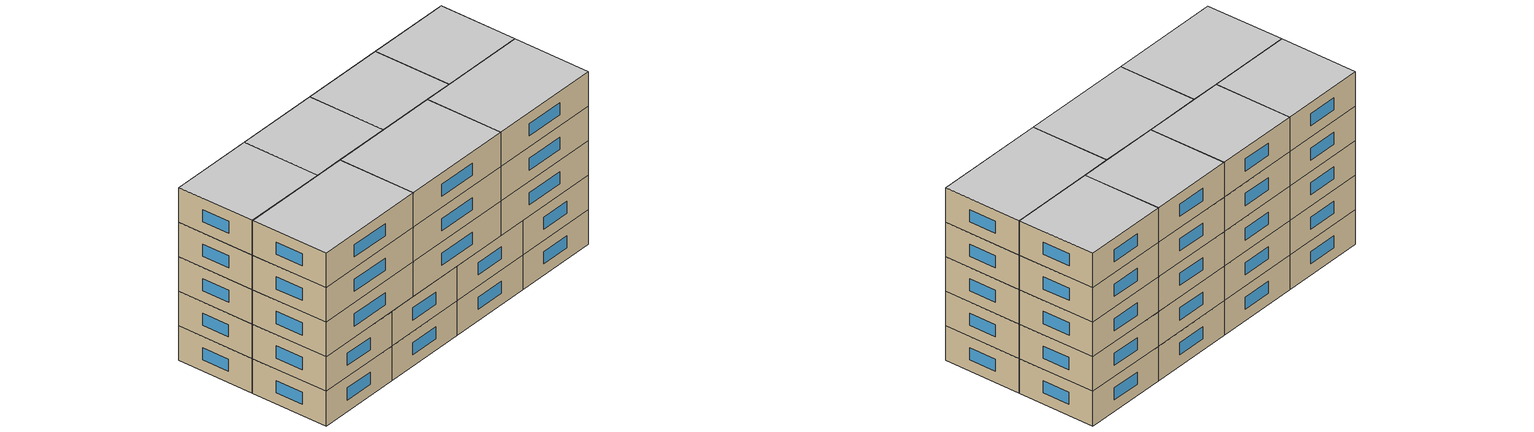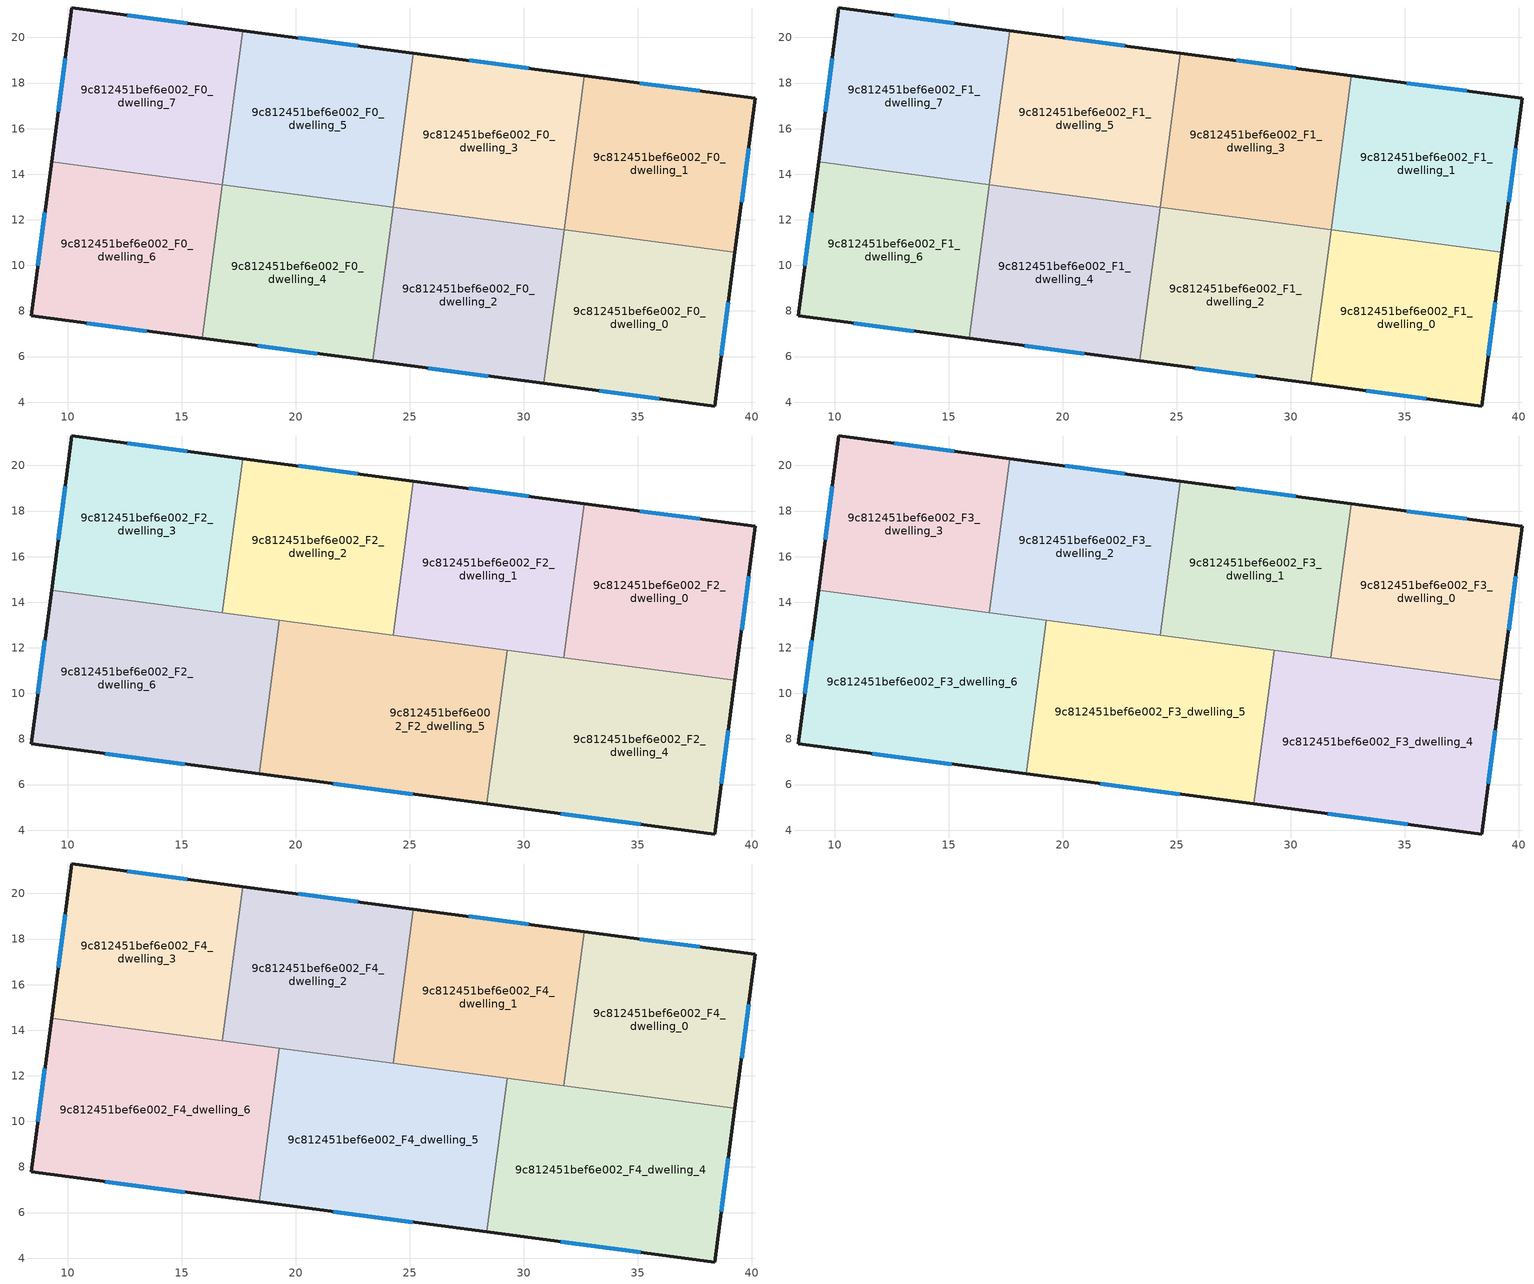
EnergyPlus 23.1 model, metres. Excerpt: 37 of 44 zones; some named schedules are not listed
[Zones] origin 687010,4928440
9c812451bef6e002_F0_dwelling_0
 floor ground (EU_floor_Construction): 39.26,10.58 38.37,3.83 30.88,4.82 31.76,11.57 z0
 wall outside (EU_wall_Construction): 30.88,4.82 38.37,3.83 39.26,10.58 z0:3
 wall to 9c812451bef6e002_F0_dwelling_1 (EU_wall_Construction): 39.26,10.58 31.76,11.57 z0:3
 wall to 9c812451bef6e002_F0_dwelling_2 (EU_wall_Construction): 31.76,11.57 30.88,4.82 z0:3
 window (EU_Window_Construction): 38.66,6.03 38.97,8.39 / 33.31,4.5 35.93,4.15 z0.98:2.02
9c812451bef6e002_F0_dwelling_1
 floor ground (EU_floor_Construction): 40.15,17.33 39.26,10.58 31.76,11.57 32.65,18.32 z0
 wall outside (EU_wall_Construction): 39.26,10.58 40.15,17.33 32.65,18.32 z0:3
 wall to 9c812451bef6e002_F0_dwelling_3 (EU_wall_Construction): 32.65,18.32 31.76,11.57 z0:3
 window (EU_Window_Construction): 39.55,12.78 39.86,15.14 / 37.71,17.65 35.09,18 z0.98:2.02
9c812451bef6e002_F0_dwelling_2
 floor ground (EU_floor_Construction): 31.77,11.57 30.88,4.82 23.38,5.81 24.27,12.56 z0
 wall outside (EU_wall_Construction): 23.38,5.81 30.88,4.82 z0:3
 wall to 9c812451bef6e002_F0_dwelling_3 (EU_wall_Construction): 31.77,11.57 24.27,12.56 z0:3
 wall to 9c812451bef6e002_F0_dwelling_4 (EU_wall_Construction): 24.27,12.56 23.38,5.81 z0:3
 window (EU_Window_Construction): 25.82,5.49 28.44,5.14 z0.98:2.02
9c812451bef6e002_F0_dwelling_3
 floor ground (EU_floor_Construction): 32.65,18.32 31.77,11.57 24.27,12.56 25.16,19.31 z0
 wall outside (EU_wall_Construction): 32.65,18.32 25.16,19.31 z0:3
 wall to 9c812451bef6e002_F0_dwelling_5 (EU_wall_Construction): 25.16,19.31 24.27,12.56 z0:3
 window (EU_Window_Construction): 30.22,18.64 27.6,18.99 z0.98:2.02
9c812451bef6e002_F0_dwelling_4
 floor ground (EU_floor_Construction): 24.27,12.56 23.38,5.81 15.89,6.79 16.78,13.55 z0
 wall outside (EU_wall_Construction): 15.89,6.79 23.38,5.81 z0:3
 wall to 9c812451bef6e002_F0_dwelling_6 (EU_wall_Construction): 16.78,13.55 15.89,6.79 z0:3
 wall to 9c812451bef6e002_F0_dwelling_5 (EU_wall_Construction): 24.27,12.56 16.78,13.55 z0:3
 window (EU_Window_Construction): 18.32,6.47 20.94,6.13 z0.98:2.02
9c812451bef6e002_F0_dwelling_5
 floor ground (EU_floor_Construction): 25.16,19.31 24.27,12.56 16.78,13.55 17.67,20.3 z0
 wall outside (EU_wall_Construction): 25.16,19.31 17.67,20.3 z0:3
 wall to 9c812451bef6e002_F0_dwelling_7 (EU_wall_Construction): 17.67,20.3 16.78,13.55 z0:3
 window (EU_Window_Construction): 22.72,19.63 20.1,19.98 z0.98:2.02
9c812451bef6e002_F0_dwelling_6
 floor ground (EU_floor_Construction): 16.78,13.55 15.89,6.79 8.39,7.78 9.28,14.54 z0
 wall outside (EU_wall_Construction): 9.28,14.54 8.39,7.78 15.89,6.79 z0:3
 wall to 9c812451bef6e002_F0_dwelling_7 (EU_wall_Construction): 16.78,13.55 9.28,14.54 z0:3
 window (EU_Window_Construction): 10.83,7.46 13.45,7.12 / 8.99,12.34 8.68,9.98 z0.98:2.02
9c812451bef6e002_F0_dwelling_7
 floor ground (EU_floor_Construction): 17.67,20.3 16.78,13.55 9.28,14.54 10.17,21.29 z0
 wall outside (EU_wall_Construction): 17.67,20.3 10.17,21.29 9.28,14.54 z0:3
 window (EU_Window_Construction): 9.88,19.1 9.57,16.73 / 15.23,20.62 12.61,20.97 z0.98:2.02
9c812451bef6e002_F1_dwelling_0
 floor to 9c812451bef6e002_F0_dwelling_0 (EU_floor_Construction): 39.26,10.58 38.37,3.83 30.88,4.82 31.76,11.57 z3
 wall outside (EU_wall_Construction): 30.88,4.82 38.37,3.83 39.26,10.58 z3:6
 wall to 9c812451bef6e002_F1_dwelling_1 (EU_wall_Construction): 39.26,10.58 31.76,11.57 z3:6
 wall to 9c812451bef6e002_F1_dwelling_2 (EU_wall_Construction): 31.76,11.57 30.88,4.82 z3:6
 window (EU_Window_Construction): 38.66,6.03 38.97,8.39 / 33.31,4.5 35.93,4.15 z3.98:5.02
9c812451bef6e002_F1_dwelling_1
 floor to 9c812451bef6e002_F0_dwelling_1 (EU_floor_Construction): 40.15,17.33 39.26,10.58 31.76,11.57 32.65,18.32 z3
 wall outside (EU_wall_Construction): 39.26,10.58 40.15,17.33 32.65,18.32 z3:6
 wall to 9c812451bef6e002_F1_dwelling_3 (EU_wall_Construction): 32.65,18.32 31.76,11.57 z3:6
 window (EU_Window_Construction): 39.55,12.78 39.86,15.14 / 37.71,17.65 35.09,18 z3.98:5.02
9c812451bef6e002_F1_dwelling_2
 floor to 9c812451bef6e002_F0_dwelling_2 (EU_floor_Construction): 31.77,11.57 30.88,4.82 23.38,5.81 24.27,12.56 z3
 wall outside (EU_wall_Construction): 23.38,5.81 30.88,4.82 z3:6
 wall to 9c812451bef6e002_F1_dwelling_3 (EU_wall_Construction): 31.77,11.57 24.27,12.56 z3:6
 wall to 9c812451bef6e002_F1_dwelling_4 (EU_wall_Construction): 24.27,12.56 23.38,5.81 z3:6
 window (EU_Window_Construction): 25.82,5.49 28.44,5.14 z3.98:5.02
 ceiling adiabatic (EU_roof_Construction): 30.88,4.82 31.77,11.57 24.27,12.56 23.38,5.81 z6
9c812451bef6e002_F1_dwelling_3
 floor to 9c812451bef6e002_F0_dwelling_3 (EU_floor_Construction): 32.65,18.32 31.77,11.57 24.27,12.56 25.16,19.31 z3
 wall outside (EU_wall_Construction): 32.65,18.32 25.16,19.31 z3:6
 wall to 9c812451bef6e002_F1_dwelling_5 (EU_wall_Construction): 25.16,19.31 24.27,12.56 z3:6
 window (EU_Window_Construction): 30.22,18.64 27.6,18.99 z3.98:5.02
9c812451bef6e002_F1_dwelling_4
 floor to 9c812451bef6e002_F0_dwelling_4 (EU_floor_Construction): 24.27,12.56 23.38,5.81 15.89,6.79 16.78,13.55 z3
 wall outside (EU_wall_Construction): 15.89,6.79 23.38,5.81 z3:6
 wall to 9c812451bef6e002_F1_dwelling_6 (EU_wall_Construction): 16.78,13.55 15.89,6.79 z3:6
 wall to 9c812451bef6e002_F1_dwelling_5 (EU_wall_Construction): 24.27,12.56 16.78,13.55 z3:6
 window (EU_Window_Construction): 18.32,6.47 20.94,6.13 z3.98:5.02
9c812451bef6e002_F1_dwelling_5
 floor to 9c812451bef6e002_F0_dwelling_5 (EU_floor_Construction): 25.16,19.31 24.27,12.56 16.78,13.55 17.67,20.3 z3
 wall outside (EU_wall_Construction): 25.16,19.31 17.67,20.3 z3:6
 wall to 9c812451bef6e002_F1_dwelling_7 (EU_wall_Construction): 17.67,20.3 16.78,13.55 z3:6
 window (EU_Window_Construction): 22.72,19.63 20.1,19.98 z3.98:5.02
9c812451bef6e002_F1_dwelling_6
 floor to 9c812451bef6e002_F0_dwelling_6 (EU_floor_Construction): 16.78,13.55 15.89,6.79 8.39,7.78 9.28,14.54 z3
 wall outside (EU_wall_Construction): 9.28,14.54 8.39,7.78 15.89,6.79 z3:6
 wall to 9c812451bef6e002_F1_dwelling_7 (EU_wall_Construction): 16.78,13.55 9.28,14.54 z3:6
 window (EU_Window_Construction): 10.83,7.46 13.45,7.12 / 8.99,12.34 8.68,9.98 z3.98:5.02
9c812451bef6e002_F1_dwelling_7
 floor to 9c812451bef6e002_F0_dwelling_7 (EU_floor_Construction): 17.67,20.3 16.78,13.55 9.28,14.54 10.17,21.29 z3
 wall outside (EU_wall_Construction): 17.67,20.3 10.17,21.29 9.28,14.54 z3:6
 window (EU_Window_Construction): 9.88,19.1 9.57,16.73 / 15.23,20.62 12.61,20.97 z3.98:5.02
 ceiling adiabatic (EU_roof_Construction): 16.78,13.55 17.67,20.3 10.17,21.29 9.28,14.54 z6
9c812451bef6e002_F2_dwelling_0
 floor to 9c812451bef6e002_F1_dwelling_1 (EU_floor_Construction): 40.15,17.33 39.26,10.58 31.76,11.57 32.65,18.32 z6
 wall outside (EU_wall_Construction): 39.26,10.58 40.15,17.33 32.65,18.32 z6:9
 wall to 9c812451bef6e002_F2_dwelling_1 (EU_wall_Construction): 32.65,18.32 31.76,11.57 z6:9
 wall to 9c812451bef6e002_F2_dwelling_4 (EU_wall_Construction): 31.76,11.57 39.26,10.58 z6:9
 window (EU_Window_Construction): 37.71,17.65 35.09,18 / 39.55,12.78 39.86,15.14 z6.98:8.02
9c812451bef6e002_F2_dwelling_1
 floor to 9c812451bef6e002_F1_dwelling_3 (EU_floor_Construction): 32.65,18.32 31.76,11.57 24.27,12.56 25.16,19.31 z6
 wall outside (EU_wall_Construction): 32.65,18.32 25.16,19.31 z6:9
 wall to 9c812451bef6e002_F2_dwelling_2 (EU_wall_Construction): 25.16,19.31 24.27,12.56 z6:9
 wall to 9c812451bef6e002_F2_dwelling_5 (EU_wall_Construction): 24.27,12.56 29.27,11.9 z6:9
 wall to 9c812451bef6e002_F2_dwelling_4 (EU_wall_Construction): 29.27,11.9 31.76,11.57 z6:9
 window (EU_Window_Construction): 30.21,18.64 27.59,18.99 z6.98:8.02
9c812451bef6e002_F2_dwelling_2
 floor to 9c812451bef6e002_F1_dwelling_5 (EU_floor_Construction): 25.16,19.31 24.27,12.56 16.78,13.55 17.66,20.3 z6
 floor adiabatic (EU_floor_Construction): 17.66,20.3 16.78,13.55 24.27,12.56 16.77,13.55 z6
 wall outside (EU_wall_Construction): 25.16,19.31 17.66,20.3 z6:9
 wall to 9c812451bef6e002_F2_dwelling_3 (EU_wall_Construction): 17.66,20.3 16.77,13.55 z6:9
 wall to 9c812451bef6e002_F2_dwelling_6 (EU_wall_Construction): 16.77,13.55 19.28,13.22 z6:9
 wall to 9c812451bef6e002_F2_dwelling_5 (EU_wall_Construction): 19.28,13.22 24.27,12.56 z6:9
 window (EU_Window_Construction): 22.72,19.63 20.1,19.98 z6.98:8.02
9c812451bef6e002_F2_dwelling_3
 floor adiabatic (EU_floor_Construction): 17.66,20.3 16.77,13.55 9.28,14.54 10.17,21.29 z6
 wall outside (EU_wall_Construction): 17.66,20.3 10.17,21.29 9.28,14.53 z6:9
 wall to 9c812451bef6e002_F2_dwelling_6 (EU_wall_Construction): 9.28,14.53 16.77,13.55 z6:9
 window (EU_Window_Construction): 9.88,19.09 9.57,16.73 / 15.23,20.62 12.61,20.97 z6.98:8.02
9c812451bef6e002_F2_dwelling_4
 floor to 9c812451bef6e002_F1_dwelling_0 (EU_floor_Construction): 39.26,10.58 38.37,3.83 30.88,4.82 31.76,11.57 z6
 floor adiabatic (EU_floor_Construction): 31.76,11.57 30.88,4.82 28.38,5.15 29.27,11.9 z6
 wall outside (EU_wall_Construction): 28.38,5.15 38.37,3.83 39.26,10.58 z6:9
 wall to 9c812451bef6e002_F2_dwelling_5 (EU_wall_Construction): 29.27,11.9 28.38,5.15 z6:9
 window (EU_Window_Construction): 38.66,6.03 38.97,8.39 / 31.63,4.72 35.12,4.26 z6.98:8.02
9c812451bef6e002_F2_dwelling_5
 floor adiabatic (EU_floor_Construction): 29.27,11.9 28.38,5.15 23.38,5.81 24.27,12.56 z6
 floor to 9c812451bef6e002_F1_dwelling_4 (EU_floor_Construction): 24.27,12.56 23.38,5.81 18.39,6.47 19.28,13.22 z6
 wall outside (EU_wall_Construction): 18.39,6.46 28.38,5.15 z6:9
 wall to 9c812451bef6e002_F2_dwelling_6 (EU_wall_Construction): 19.28,13.22 18.39,6.46 z6:9
 window (EU_Window_Construction): 21.64,6.04 25.13,5.58 z6.98:8.02
9c812451bef6e002_F2_dwelling_6
 floor to 9c812451bef6e002_F1_dwelling_4 (EU_floor_Construction): 19.28,13.22 18.39,6.47 15.89,6.79 16.78,13.55 z6
 floor to 9c812451bef6e002_F1_dwelling_6 (EU_floor_Construction): 16.78,13.55 15.89,6.79 8.39,7.78 9.28,14.53 z6
 wall outside (EU_wall_Construction): 9.28,14.53 8.39,7.78 18.39,6.46 z6:9
 window (EU_Window_Construction): 11.64,7.35 15.14,6.89 / 8.99,12.34 8.68,9.98 z6.98:8.02
9c812451bef6e002_F3_dwelling_0
 floor to 9c812451bef6e002_F2_dwelling_0 (EU_floor_Construction): 40.15,17.33 39.26,10.58 31.76,11.57 32.65,18.32 z9
 wall outside (EU_wall_Construction): 39.26,10.58 40.15,17.33 32.65,18.32 z9:12
 wall to 9c812451bef6e002_F3_dwelling_1 (EU_wall_Construction): 32.65,18.32 31.76,11.57 z9:12
 wall to 9c812451bef6e002_F3_dwelling_4 (EU_wall_Construction): 31.76,11.57 39.26,10.58 z9:12
 window (EU_Window_Construction): 37.71,17.65 35.09,18 / 39.55,12.78 39.86,15.14 z9.98:11.02
9c812451bef6e002_F3_dwelling_1
 floor to 9c812451bef6e002_F2_dwelling_1 (EU_floor_Construction): 32.65,18.32 31.76,11.57 24.27,12.56 25.16,19.31 z9
 wall outside (EU_wall_Construction): 32.65,18.32 25.16,19.31 z9:12
 wall to 9c812451bef6e002_F3_dwelling_2 (EU_wall_Construction): 25.16,19.31 24.27,12.56 z9:12
 wall to 9c812451bef6e002_F3_dwelling_5 (EU_wall_Construction): 24.27,12.56 29.27,11.9 z9:12
 wall to 9c812451bef6e002_F3_dwelling_4 (EU_wall_Construction): 29.27,11.9 31.76,11.57 z9:12
 window (EU_Window_Construction): 30.21,18.64 27.59,18.99 z9.98:11.02
9c812451bef6e002_F3_dwelling_2
 floor to 9c812451bef6e002_F2_dwelling_2 (EU_floor_Construction): 25.16,19.31 24.27,12.56 16.77,13.55 17.66,20.3 z9
 wall outside (EU_wall_Construction): 25.16,19.31 17.66,20.3 z9:12
 wall to 9c812451bef6e002_F3_dwelling_3 (EU_wall_Construction): 17.66,20.3 16.77,13.55 z9:12
 wall to 9c812451bef6e002_F3_dwelling_6 (EU_wall_Construction): 16.77,13.55 19.28,13.22 z9:12
 wall to 9c812451bef6e002_F3_dwelling_5 (EU_wall_Construction): 19.28,13.22 24.27,12.56 z9:12
 window (EU_Window_Construction): 22.72,19.63 20.1,19.98 z9.98:11.02
9c812451bef6e002_F3_dwelling_3
 floor to 9c812451bef6e002_F2_dwelling_3 (EU_floor_Construction): 17.66,20.3 16.77,13.55 9.28,14.53 10.17,21.29 z9
 wall outside (EU_wall_Construction): 17.66,20.3 10.17,21.29 9.28,14.53 z9:12
 wall to 9c812451bef6e002_F3_dwelling_6 (EU_wall_Construction): 9.28,14.53 16.77,13.55 z9:12
 window (EU_Window_Construction): 9.88,19.09 9.57,16.73 / 15.23,20.62 12.61,20.97 z9.98:11.02
9c812451bef6e002_F3_dwelling_4
 floor to 9c812451bef6e002_F2_dwelling_4 (EU_floor_Construction): 39.26,10.58 38.37,3.83 28.38,5.15 29.27,11.9 z9
 wall outside (EU_wall_Construction): 28.38,5.15 38.37,3.83 39.26,10.58 z9:12
 wall to 9c812451bef6e002_F3_dwelling_5 (EU_wall_Construction): 29.27,11.9 28.38,5.15 z9:12
 window (EU_Window_Construction): 38.66,6.03 38.97,8.39 / 31.63,4.72 35.12,4.26 z9.98:11.02
9c812451bef6e002_F3_dwelling_5
 floor to 9c812451bef6e002_F2_dwelling_5 (EU_floor_Construction): 29.27,11.9 28.38,5.15 18.39,6.46 19.28,13.22 z9
 wall outside (EU_wall_Construction): 18.39,6.46 28.38,5.15 z9:12
 wall to 9c812451bef6e002_F3_dwelling_6 (EU_wall_Construction): 19.28,13.22 18.39,6.46 z9:12
 window (EU_Window_Construction): 21.64,6.04 25.13,5.58 z9.98:11.02
9c812451bef6e002_F3_dwelling_6
 floor to 9c812451bef6e002_F2_dwelling_6 (EU_floor_Construction): 19.28,13.22 18.39,6.46 8.39,7.78 9.28,14.53 z9
 wall outside (EU_wall_Construction): 9.28,14.53 8.39,7.78 18.39,6.46 z9:12
 window (EU_Window_Construction): 11.64,7.35 15.14,6.89 / 8.99,12.34 8.68,9.98 z9.98:11.02
9c812451bef6e002_F4_dwelling_0
 floor to 9c812451bef6e002_F3_dwelling_0 (EU_floor_Construction): 40.15,17.33 39.26,10.58 31.76,11.57 32.65,18.32 z12
 wall outside (EU_wall_Construction): 39.26,10.58 40.15,17.33 32.65,18.32 z12:15
 wall to 9c812451bef6e002_F4_dwelling_1 (EU_wall_Construction): 32.65,18.32 31.76,11.57 z12:15
 wall to 9c812451bef6e002_F4_dwelling_4 (EU_wall_Construction): 31.76,11.57 39.26,10.58 z12:15
 window (EU_Window_Construction): 37.71,17.65 35.09,18 / 39.55,12.78 39.86,15.14 z12.98:14.02
 ceiling to 9c812451bef6e002_F5_dwelling_0 (EU_floor_Construction): 39.26,10.58 40.15,17.33 32.65,18.32 31.76,11.57 z15
9c812451bef6e002_F4_dwelling_1
 floor to 9c812451bef6e002_F3_dwelling_1 (EU_floor_Construction): 32.65,18.32 31.76,11.57 24.27,12.56 25.16,19.31 z12
 wall outside (EU_wall_Construction): 32.65,18.32 25.16,19.31 z12:15
 wall to 9c812451bef6e002_F4_dwelling_2 (EU_wall_Construction): 25.16,19.31 24.27,12.56 z12:15
 wall to 9c812451bef6e002_F4_dwelling_5 (EU_wall_Construction): 24.27,12.56 29.27,11.9 z12:15
 wall to 9c812451bef6e002_F4_dwelling_4 (EU_wall_Construction): 29.27,11.9 31.76,11.57 z12:15
 window (EU_Window_Construction): 30.21,18.64 27.59,18.99 z12.98:14.02
 ceiling to 9c812451bef6e002_F5_dwelling_1 (EU_floor_Construction): 31.76,11.57 32.65,18.32 25.16,19.31 24.27,12.56 z15
9c812451bef6e002_F4_dwelling_2
 floor to 9c812451bef6e002_F3_dwelling_2 (EU_floor_Construction): 25.16,19.31 24.27,12.56 16.77,13.55 17.66,20.3 z12
 wall outside (EU_wall_Construction): 25.16,19.31 17.66,20.3 z12:15
 wall to 9c812451bef6e002_F4_dwelling_3 (EU_wall_Construction): 17.66,20.3 16.77,13.55 z12:15
 wall to 9c812451bef6e002_F4_dwelling_6 (EU_wall_Construction): 16.77,13.55 19.28,13.22 z12:15
 wall to 9c812451bef6e002_F4_dwelling_5 (EU_wall_Construction): 19.28,13.22 24.27,12.56 z12:15
 window (EU_Window_Construction): 22.72,19.63 20.1,19.98 z12.98:14.02
 ceiling to 9c812451bef6e002_F5_dwelling_2 (EU_floor_Construction): 24.27,12.56 25.16,19.31 17.66,20.3 16.77,13.55 z15
9c812451bef6e002_F4_dwelling_3
 floor to 9c812451bef6e002_F3_dwelling_3 (EU_floor_Construction): 17.66,20.3 16.77,13.55 9.28,14.53 10.17,21.29 z12
 wall outside (EU_wall_Construction): 17.66,20.3 10.17,21.29 9.28,14.53 z12:15
 wall to 9c812451bef6e002_F4_dwelling_6 (EU_wall_Construction): 9.28,14.53 16.77,13.55 z12:15
 window (EU_Window_Construction): 9.88,19.09 9.57,16.73 / 15.23,20.62 12.61,20.97 z12.98:14.02
 ceiling to 9c812451bef6e002_F5_dwelling_3 (EU_floor_Construction): 16.77,13.55 17.66,20.3 10.17,21.29 9.28,14.53 z15
9c812451bef6e002_F4_dwelling_4
 floor to 9c812451bef6e002_F3_dwelling_4 (EU_floor_Construction): 39.26,10.58 38.37,3.83 28.38,5.15 29.27,11.9 z12
 wall outside (EU_wall_Construction): 28.38,5.15 38.37,3.83 39.26,10.58 z12:15
 wall to 9c812451bef6e002_F4_dwelling_5 (EU_wall_Construction): 29.27,11.9 28.38,5.15 z12:15
 window (EU_Window_Construction): 38.66,6.03 38.97,8.39 / 31.63,4.72 35.12,4.26 z12.98:14.02
 ceiling to 9c812451bef6e002_F5_dwelling_4 (EU_floor_Construction): 38.37,3.83 39.26,10.58 29.27,11.9 28.38,5.15 z15
9c812451bef6e002_F4_dwelling_5
 floor to 9c812451bef6e002_F3_dwelling_5 (EU_floor_Construction): 29.27,11.9 28.38,5.15 18.39,6.46 19.28,13.22 z12
 wall outside (EU_wall_Construction): 18.39,6.46 28.38,5.15 z12:15
 wall to 9c812451bef6e002_F4_dwelling_6 (EU_wall_Construction): 19.28,13.22 18.39,6.46 z12:15
 window (EU_Window_Construction): 21.64,6.04 25.13,5.58 z12.98:14.02
 ceiling to 9c812451bef6e002_F5_dwelling_5 (EU_floor_Construction): 28.38,5.15 29.27,11.9 19.28,13.22 18.39,6.46 z15
9c812451bef6e002_F4_dwelling_6
 floor to 9c812451bef6e002_F3_dwelling_6 (EU_floor_Construction): 19.28,13.22 18.39,6.46 8.39,7.78 9.28,14.53 z12
 wall outside (EU_wall_Construction): 9.28,14.53 8.39,7.78 18.39,6.46 z12:15
 window (EU_Window_Construction): 11.64,7.35 15.14,6.89 / 8.99,12.34 8.68,9.98 z12.98:14.02
 ceiling to 9c812451bef6e002_F5_dwelling_6 (EU_floor_Construction): 18.39,6.46 19.28,13.22 9.28,14.53 8.39,7.78 z15
[Building]
EU S2 Campaign: North Axis=0; Terrain=City; Solar Distribution=FullExterior
[Site:Location]
Bologna: Latitude=44.5; Longitude=11.25; Time Zone=1; Elevation=37
[SizingPeriod:WeatherFileDays]
AnnualSizingPeriod: Begin Month=1; Begin Day of Month=1; End Month=12; End Day of Month=31; Day of Week for Start Day=Monday; Use Weather File Daylight Saving Period=No; Use Weather File Rain and Snow Indicators=No
[MATERIAL]
EU_InternalMass_Material: Roughness=MediumRough; Thickness=0.1; Conductivity=1; Density=1800; Specific Heat=900; Thermal Absorptance=0.9; Solar Absorptance=0.7; Visible Absorptance=0.7
[MATERIAL:NOMASS] Roughness=MediumRough; Thermal Absorptance=0.9; Solar Absorptance=0.7; Visible Absorptance=0.7
Name | Thermal Resistance
EU_wall_NoMass | 0.905828
EU_roof_NoMass | 0.37593
EU_floor_NoMass | 0.67114
[WINDOWMATERIAL:SIMPLEGLAZINGSYSTEM]
EU_Window_SimpleGlazing: UFactor=4.52486; Solar Heat Gain Coefficient=0.85; Visible Transmittance=0.85
[CONSTRUCTION]
EU_wall_Construction: EU_wall_NoMass
EU_roof_Construction: EU_roof_NoMass
EU_floor_Construction: EU_floor_NoMass
EU_Window_Construction: EU_Window_SimpleGlazing
EU_InternalMass_Construction: EU_InternalMass_Material
[ZONE] Type=1; Multiplier=1; Ceiling Height=autocalculate; Floor Area=autocalculate; Part of Total Floor Area=Yes
Name | Volume
9c812451bef6e002_F0_dwelling_0; 9c812451bef6e002_F1_dwelling_0; 9c812451bef6e002_F0_dwelling_6; 9c812451bef6e002_F1_dwelling_6 | 154.461
9c812451bef6e002_F2_dwelling_0; 9c812451bef6e002_F3_dwelling_0; 9c812451bef6e002_F4_dwelling_0 | 154.472
9c812451bef6e002_F0_dwelling_1; 9c812451bef6e002_F1_dwelling_1 | 154.488
9c812451bef6e002_F2_dwelling_1; 9c812451bef6e002_F3_dwelling_1; 9c812451bef6e002_F4_dwelling_1 | 154.446
9c812451bef6e002_F0_dwelling_2; 9c812451bef6e002_F1_dwelling_2 | 154.453
9c812451bef6e002_F2_dwelling_2; 9c812451bef6e002_F3_dwelling_2; 9c812451bef6e002_F4_dwelling_2 | 154.45
9c812451bef6e002_F0_dwelling_3; 9c812451bef6e002_F1_dwelling_3 | 154.444
9c812451bef6e002_F2_dwelling_3; 9c812451bef6e002_F3_dwelling_3; 9c812451bef6e002_F4_dwelling_3 | 154.477
9c812451bef6e002_F0_dwelling_4; 9c812451bef6e002_F1_dwelling_4 | 154.469
9c812451bef6e002_F2_dwelling_4; 9c812451bef6e002_F3_dwelling_4; 9c812451bef6e002_F4_dwelling_4 | 205.923
9c812451bef6e002_F0_dwelling_5; 9c812451bef6e002_F1_dwelling_5 | 154.445
9c812451bef6e002_F2_dwelling_5; 9c812451bef6e002_F3_dwelling_5; 9c812451bef6e002_F4_dwelling_5 | 205.94
9c812451bef6e002_F2_dwelling_6; 9c812451bef6e002_F3_dwelling_6; 9c812451bef6e002_F4_dwelling_6 | 205.935
9c812451bef6e002_F0_dwelling_7; 9c812451bef6e002_F1_dwelling_7 | 154.466
[INTERNALMASS] Construction=EU_InternalMass_Construction
Name | Zone or ZoneList | Surface Area
9c812451bef6e002_F0_dwelling_0_EU_InternalMass | 9c812451bef6e002_F0_dwelling_0 | 51.4867
9c812451bef6e002_F0_dwelling_1_EU_InternalMass | 9c812451bef6e002_F0_dwelling_1 | 51.4935
9c812451bef6e002_F0_dwelling_2_EU_InternalMass | 9c812451bef6e002_F0_dwelling_2 | 51.4825
9c812451bef6e002_F0_dwelling_3_EU_InternalMass | 9c812451bef6e002_F0_dwelling_3 | 51.4815
9c812451bef6e002_F0_dwelling_4_EU_InternalMass | 9c812451bef6e002_F0_dwelling_4 | 51.4901
9c812451bef6e002_F0_dwelling_5_EU_InternalMass | 9c812451bef6e002_F0_dwelling_5 | 51.482
9c812451bef6e002_F0_dwelling_6_EU_InternalMass | 9c812451bef6e002_F0_dwelling_6 | 51.4925
9c812451bef6e002_F0_dwelling_7_EU_InternalMass | 9c812451bef6e002_F0_dwelling_7 | 51.4841
9c812451bef6e002_F1_dwelling_0_EU_InternalMass | 9c812451bef6e002_F1_dwelling_0 | 51.4867
9c812451bef6e002_F1_dwelling_1_EU_InternalMass | 9c812451bef6e002_F1_dwelling_1 | 51.4935
9c812451bef6e002_F1_dwelling_2_EU_InternalMass | 9c812451bef6e002_F1_dwelling_2 | 51.4825
9c812451bef6e002_F1_dwelling_3_EU_InternalMass | 9c812451bef6e002_F1_dwelling_3 | 51.4815
9c812451bef6e002_F1_dwelling_4_EU_InternalMass | 9c812451bef6e002_F1_dwelling_4 | 51.4901
9c812451bef6e002_F1_dwelling_5_EU_InternalMass | 9c812451bef6e002_F1_dwelling_5 | 51.482
9c812451bef6e002_F1_dwelling_6_EU_InternalMass | 9c812451bef6e002_F1_dwelling_6 | 51.4925
9c812451bef6e002_F1_dwelling_7_EU_InternalMass | 9c812451bef6e002_F1_dwelling_7 | 51.4841
9c812451bef6e002_F2_dwelling_0_EU_InternalMass | 9c812451bef6e002_F2_dwelling_0 | 51.4905
9c812451bef6e002_F2_dwelling_1_EU_InternalMass | 9c812451bef6e002_F2_dwelling_1 | 51.4818
9c812451bef6e002_F2_dwelling_2_EU_InternalMass | 9c812451bef6e002_F2_dwelling_2 | 51.4837
9c812451bef6e002_F2_dwelling_3_EU_InternalMass | 9c812451bef6e002_F2_dwelling_3 | 51.4927
9c812451bef6e002_F2_dwelling_4_EU_InternalMass | 9c812451bef6e002_F2_dwelling_4 | 68.6408
9c812451bef6e002_F2_dwelling_5_EU_InternalMass | 9c812451bef6e002_F2_dwelling_5 | 68.6467
9c812451bef6e002_F2_dwelling_6_EU_InternalMass | 9c812451bef6e002_F2_dwelling_6 | 68.6449
9c812451bef6e002_F3_dwelling_0_EU_InternalMass | 9c812451bef6e002_F3_dwelling_0 | 51.4905
9c812451bef6e002_F3_dwelling_1_EU_InternalMass | 9c812451bef6e002_F3_dwelling_1 | 51.4818
9c812451bef6e002_F3_dwelling_2_EU_InternalMass | 9c812451bef6e002_F3_dwelling_2 | 51.4837
9c812451bef6e002_F3_dwelling_3_EU_InternalMass | 9c812451bef6e002_F3_dwelling_3 | 51.4927
9c812451bef6e002_F3_dwelling_4_EU_InternalMass | 9c812451bef6e002_F3_dwelling_4 | 68.6408
9c812451bef6e002_F3_dwelling_5_EU_InternalMass | 9c812451bef6e002_F3_dwelling_5 | 68.6467
9c812451bef6e002_F3_dwelling_6_EU_InternalMass | 9c812451bef6e002_F3_dwelling_6 | 68.6449
9c812451bef6e002_F4_dwelling_0_EU_InternalMass | 9c812451bef6e002_F4_dwelling_0 | 51.4905
9c812451bef6e002_F4_dwelling_1_EU_InternalMass | 9c812451bef6e002_F4_dwelling_1 | 51.4818
9c812451bef6e002_F4_dwelling_2_EU_InternalMass | 9c812451bef6e002_F4_dwelling_2 | 51.4837
9c812451bef6e002_F4_dwelling_3_EU_InternalMass | 9c812451bef6e002_F4_dwelling_3 | 51.4927
9c812451bef6e002_F4_dwelling_4_EU_InternalMass | 9c812451bef6e002_F4_dwelling_4 | 68.6408
9c812451bef6e002_F4_dwelling_5_EU_InternalMass | 9c812451bef6e002_F4_dwelling_5 | 68.6467
9c812451bef6e002_F4_dwelling_6_EU_InternalMass | 9c812451bef6e002_F4_dwelling_6 | 68.6449
[OTHEREQUIPMENT] Fuel Type=Electricity; Design Level Calculation Method=Watts/Area; Power per Zone Floor Area=1; Fraction Latent=0; Fraction Radiant=0; Fraction Lost=0; Carbon Dioxide Generation Rate=0; EndUse Subcategory=EU_Step8_InternalGains
Name | Zone or ZoneList or Space or SpaceList | Schedule
EU_Step8_InternalGain_9c812451bef6e002_F0_dwelling_0_f000 | 9c812451bef6e002_F0_dwelling_0 | EU_Step8_GainSchedule_9c812451bef6e002_F0_dwelling_0_f000
EU_Step8_InternalGain_9c812451bef6e002_F0_dwelling_1_f000 | 9c812451bef6e002_F0_dwelling_1 | EU_Step8_GainSchedule_9c812451bef6e002_F0_dwelling_1_f000
EU_Step8_InternalGain_9c812451bef6e002_F0_dwelling_2_f000 | 9c812451bef6e002_F0_dwelling_2 | EU_Step8_GainSchedule_9c812451bef6e002_F0_dwelling_2_f000
EU_Step8_InternalGain_9c812451bef6e002_F0_dwelling_3_f000 | 9c812451bef6e002_F0_dwelling_3 | EU_Step8_GainSchedule_9c812451bef6e002_F0_dwelling_3_f000
EU_Step8_InternalGain_9c812451bef6e002_F0_dwelling_4_f000 | 9c812451bef6e002_F0_dwelling_4 | EU_Step8_GainSchedule_9c812451bef6e002_F0_dwelling_4_f000
EU_Step8_InternalGain_9c812451bef6e002_F0_dwelling_5_f000 | 9c812451bef6e002_F0_dwelling_5 | EU_Step8_GainSchedule_9c812451bef6e002_F0_dwelling_5_f000
EU_Step8_InternalGain_9c812451bef6e002_F0_dwelling_6_f000 | 9c812451bef6e002_F0_dwelling_6 | EU_Step8_GainSchedule_9c812451bef6e002_F0_dwelling_6_f000
EU_Step8_InternalGain_9c812451bef6e002_F0_dwelling_7_f000 | 9c812451bef6e002_F0_dwelling_7 | EU_Step8_GainSchedule_9c812451bef6e002_F0_dwelling_7_f000
EU_Step8_InternalGain_9c812451bef6e002_F1_dwelling_0_f000 | 9c812451bef6e002_F1_dwelling_0 | EU_Step8_GainSchedule_9c812451bef6e002_F1_dwelling_0_f000
EU_Step8_InternalGain_9c812451bef6e002_F1_dwelling_1_f000 | 9c812451bef6e002_F1_dwelling_1 | EU_Step8_GainSchedule_9c812451bef6e002_F1_dwelling_1_f000
EU_Step8_InternalGain_9c812451bef6e002_F1_dwelling_2_f000 | 9c812451bef6e002_F1_dwelling_2 | EU_Step8_GainSchedule_9c812451bef6e002_F1_dwelling_2_f000
EU_Step8_InternalGain_9c812451bef6e002_F1_dwelling_3_f000 | 9c812451bef6e002_F1_dwelling_3 | EU_Step8_GainSchedule_9c812451bef6e002_F1_dwelling_3_f000
EU_Step8_InternalGain_9c812451bef6e002_F1_dwelling_4_f000 | 9c812451bef6e002_F1_dwelling_4 | EU_Step8_GainSchedule_9c812451bef6e002_F1_dwelling_4_f000
EU_Step8_InternalGain_9c812451bef6e002_F1_dwelling_5_f000 | 9c812451bef6e002_F1_dwelling_5 | EU_Step8_GainSchedule_9c812451bef6e002_F1_dwelling_5_f000
EU_Step8_InternalGain_9c812451bef6e002_F1_dwelling_6_f000 | 9c812451bef6e002_F1_dwelling_6 | EU_Step8_GainSchedule_9c812451bef6e002_F1_dwelling_6_f000
EU_Step8_InternalGain_9c812451bef6e002_F1_dwelling_7_f000 | 9c812451bef6e002_F1_dwelling_7 | EU_Step8_GainSchedule_9c812451bef6e002_F1_dwelling_7_f000
EU_Step8_InternalGain_9c812451bef6e002_F2_dwelling_0_f000 | 9c812451bef6e002_F2_dwelling_0 | EU_Step8_GainSchedule_9c812451bef6e002_F2_dwelling_0_f000
EU_Step8_InternalGain_9c812451bef6e002_F2_dwelling_1_f000 | 9c812451bef6e002_F2_dwelling_1 | EU_Step8_GainSchedule_9c812451bef6e002_F2_dwelling_1_f000
EU_Step8_InternalGain_9c812451bef6e002_F2_dwelling_2_f000 | 9c812451bef6e002_F2_dwelling_2 | EU_Step8_GainSchedule_9c812451bef6e002_F2_dwelling_2_f000
EU_Step8_InternalGain_9c812451bef6e002_F2_dwelling_3_f000 | 9c812451bef6e002_F2_dwelling_3 | EU_Step8_GainSchedule_9c812451bef6e002_F2_dwelling_3_f000
EU_Step8_InternalGain_9c812451bef6e002_F2_dwelling_4_f000 | 9c812451bef6e002_F2_dwelling_4 | EU_Step8_GainSchedule_9c812451bef6e002_F2_dwelling_4_f000
EU_Step8_InternalGain_9c812451bef6e002_F2_dwelling_5_f000 | 9c812451bef6e002_F2_dwelling_5 | EU_Step8_GainSchedule_9c812451bef6e002_F2_dwelling_5_f000
EU_Step8_InternalGain_9c812451bef6e002_F2_dwelling_6_f000 | 9c812451bef6e002_F2_dwelling_6 | EU_Step8_GainSchedule_9c812451bef6e002_F2_dwelling_6_f000
EU_Step8_InternalGain_9c812451bef6e002_F3_dwelling_0_f000 | 9c812451bef6e002_F3_dwelling_0 | EU_Step8_GainSchedule_9c812451bef6e002_F3_dwelling_0_f000
EU_Step8_InternalGain_9c812451bef6e002_F3_dwelling_1_f000 | 9c812451bef6e002_F3_dwelling_1 | EU_Step8_GainSchedule_9c812451bef6e002_F3_dwelling_1_f000
EU_Step8_InternalGain_9c812451bef6e002_F3_dwelling_2_f000 | 9c812451bef6e002_F3_dwelling_2 | EU_Step8_GainSchedule_9c812451bef6e002_F3_dwelling_2_f000
EU_Step8_InternalGain_9c812451bef6e002_F3_dwelling_3_f000 | 9c812451bef6e002_F3_dwelling_3 | EU_Step8_GainSchedule_9c812451bef6e002_F3_dwelling_3_f000
EU_Step8_InternalGain_9c812451bef6e002_F3_dwelling_4_f000 | 9c812451bef6e002_F3_dwelling_4 | EU_Step8_GainSchedule_9c812451bef6e002_F3_dwelling_4_f000
EU_Step8_InternalGain_9c812451bef6e002_F3_dwelling_5_f000 | 9c812451bef6e002_F3_dwelling_5 | EU_Step8_GainSchedule_9c812451bef6e002_F3_dwelling_5_f000
EU_Step8_InternalGain_9c812451bef6e002_F3_dwelling_6_f000 | 9c812451bef6e002_F3_dwelling_6 | EU_Step8_GainSchedule_9c812451bef6e002_F3_dwelling_6_f000
EU_Step8_InternalGain_9c812451bef6e002_F4_dwelling_0_f000 | 9c812451bef6e002_F4_dwelling_0 | EU_Step8_GainSchedule_9c812451bef6e002_F4_dwelling_0_f000
EU_Step8_InternalGain_9c812451bef6e002_F4_dwelling_1_f000 | 9c812451bef6e002_F4_dwelling_1 | EU_Step8_GainSchedule_9c812451bef6e002_F4_dwelling_1_f000
EU_Step8_InternalGain_9c812451bef6e002_F4_dwelling_2_f000 | 9c812451bef6e002_F4_dwelling_2 | EU_Step8_GainSchedule_9c812451bef6e002_F4_dwelling_2_f000
EU_Step8_InternalGain_9c812451bef6e002_F4_dwelling_3_f000 | 9c812451bef6e002_F4_dwelling_3 | EU_Step8_GainSchedule_9c812451bef6e002_F4_dwelling_3_f000
EU_Step8_InternalGain_9c812451bef6e002_F4_dwelling_4_f000 | 9c812451bef6e002_F4_dwelling_4 | EU_Step8_GainSchedule_9c812451bef6e002_F4_dwelling_4_f000
EU_Step8_InternalGain_9c812451bef6e002_F4_dwelling_5_f000 | 9c812451bef6e002_F4_dwelling_5 | EU_Step8_GainSchedule_9c812451bef6e002_F4_dwelling_5_f000
EU_Step8_InternalGain_9c812451bef6e002_F4_dwelling_6_f000 | 9c812451bef6e002_F4_dwelling_6 | EU_Step8_GainSchedule_9c812451bef6e002_F4_dwelling_6_f000
[ZONEVENTILATION:DESIGNFLOWRATE] Schedule=EU_AlwaysOn; Design Flow Rate Calculation Method=AirChanges/Hour; Air Changes per Hour=0.73129; Ventilation Type=Natural; Fan Pressure Rise=0; Fan Total Efficiency=1; Constant Term Coefficient=1; Temperature Term Coefficient=0; Velocity Term Coefficient=0; Velocity Squared Term Coefficient=0; Minimum Indoor Temperature=-100; Maximum Indoor Temperature=100; Delta Temperature=-100; Minimum Outdoor Temperature=-100; Maximum Outdoor Temperature=100; Maximum Wind Speed=40
Name | Zone or ZoneList or Space or SpaceList
EU_ConstantAir_9c812451bef6e002_F0_dwelling_0 | 9c812451bef6e002_F0_dwelling_0
EU_ConstantAir_9c812451bef6e002_F0_dwelling_1 | 9c812451bef6e002_F0_dwelling_1
EU_ConstantAir_9c812451bef6e002_F0_dwelling_2 | 9c812451bef6e002_F0_dwelling_2
EU_ConstantAir_9c812451bef6e002_F0_dwelling_3 | 9c812451bef6e002_F0_dwelling_3
EU_ConstantAir_9c812451bef6e002_F0_dwelling_4 | 9c812451bef6e002_F0_dwelling_4
EU_ConstantAir_9c812451bef6e002_F0_dwelling_5 | 9c812451bef6e002_F0_dwelling_5
EU_ConstantAir_9c812451bef6e002_F0_dwelling_6 | 9c812451bef6e002_F0_dwelling_6
EU_ConstantAir_9c812451bef6e002_F0_dwelling_7 | 9c812451bef6e002_F0_dwelling_7
EU_ConstantAir_9c812451bef6e002_F1_dwelling_0 | 9c812451bef6e002_F1_dwelling_0
EU_ConstantAir_9c812451bef6e002_F1_dwelling_1 | 9c812451bef6e002_F1_dwelling_1
EU_ConstantAir_9c812451bef6e002_F1_dwelling_2 | 9c812451bef6e002_F1_dwelling_2
EU_ConstantAir_9c812451bef6e002_F1_dwelling_3 | 9c812451bef6e002_F1_dwelling_3
EU_ConstantAir_9c812451bef6e002_F1_dwelling_4 | 9c812451bef6e002_F1_dwelling_4
EU_ConstantAir_9c812451bef6e002_F1_dwelling_5 | 9c812451bef6e002_F1_dwelling_5
EU_ConstantAir_9c812451bef6e002_F1_dwelling_6 | 9c812451bef6e002_F1_dwelling_6
EU_ConstantAir_9c812451bef6e002_F1_dwelling_7 | 9c812451bef6e002_F1_dwelling_7
EU_ConstantAir_9c812451bef6e002_F2_dwelling_0 | 9c812451bef6e002_F2_dwelling_0
EU_ConstantAir_9c812451bef6e002_F2_dwelling_1 | 9c812451bef6e002_F2_dwelling_1
EU_ConstantAir_9c812451bef6e002_F2_dwelling_2 | 9c812451bef6e002_F2_dwelling_2
EU_ConstantAir_9c812451bef6e002_F2_dwelling_3 | 9c812451bef6e002_F2_dwelling_3
EU_ConstantAir_9c812451bef6e002_F2_dwelling_4 | 9c812451bef6e002_F2_dwelling_4
EU_ConstantAir_9c812451bef6e002_F2_dwelling_5 | 9c812451bef6e002_F2_dwelling_5
EU_ConstantAir_9c812451bef6e002_F2_dwelling_6 | 9c812451bef6e002_F2_dwelling_6
EU_ConstantAir_9c812451bef6e002_F3_dwelling_0 | 9c812451bef6e002_F3_dwelling_0
EU_ConstantAir_9c812451bef6e002_F3_dwelling_1 | 9c812451bef6e002_F3_dwelling_1
EU_ConstantAir_9c812451bef6e002_F3_dwelling_2 | 9c812451bef6e002_F3_dwelling_2
EU_ConstantAir_9c812451bef6e002_F3_dwelling_3 | 9c812451bef6e002_F3_dwelling_3
EU_ConstantAir_9c812451bef6e002_F3_dwelling_4 | 9c812451bef6e002_F3_dwelling_4
EU_ConstantAir_9c812451bef6e002_F3_dwelling_5 | 9c812451bef6e002_F3_dwelling_5
EU_ConstantAir_9c812451bef6e002_F3_dwelling_6 | 9c812451bef6e002_F3_dwelling_6
EU_ConstantAir_9c812451bef6e002_F4_dwelling_0 | 9c812451bef6e002_F4_dwelling_0
EU_ConstantAir_9c812451bef6e002_F4_dwelling_1 | 9c812451bef6e002_F4_dwelling_1
EU_ConstantAir_9c812451bef6e002_F4_dwelling_2 | 9c812451bef6e002_F4_dwelling_2
EU_ConstantAir_9c812451bef6e002_F4_dwelling_3 | 9c812451bef6e002_F4_dwelling_3
EU_ConstantAir_9c812451bef6e002_F4_dwelling_4 | 9c812451bef6e002_F4_dwelling_4
EU_ConstantAir_9c812451bef6e002_F4_dwelling_5 | 9c812451bef6e002_F4_dwelling_5
EU_ConstantAir_9c812451bef6e002_F4_dwelling_6 | 9c812451bef6e002_F4_dwelling_6
[HVACTEMPLATE:ZONE:IDEALLOADSAIRSYSTEM] System Availability Schedule=EU_AlwaysOn; Maximum Heating Supply Air Temperature=50; Minimum Cooling Supply Air Temperature=13; Maximum Heating Supply Air Humidity Ratio=0.0156; Minimum Cooling Supply Air Humidity Ratio=0.0077; Heating Limit=NoLimit; Cooling Limit=NoLimit; Heating Availability Schedule=EU_AlwaysOn; Cooling Availability Schedule=EU_CoolingOff; Dehumidification Control Type=ConstantSensibleHeatRatio; Cooling Sensible Heat Ratio=0.7; Dehumidification Setpoint=60; Humidification Control Type=None; Humidification Setpoint=30; Outdoor Air Method=None; Outdoor Air Flow Rate per Person=0.00944; Outdoor Air Flow Rate per Zone Floor Area=0; Outdoor Air Flow Rate per Zone=0; Demand Controlled Ventilation Type=None; Outdoor Air Economizer Type=NoEconomizer; Heat Recovery Type=None; Sensible Heat Recovery Effectiveness=0.7; Latent Heat Recovery Effectiveness=0.65
Name | Template Thermostat
9c812451bef6e002_F0_dwelling_0 | EU_HeatOnly_9c812451bef6e002_F0_dwelling_0
9c812451bef6e002_F0_dwelling_1 | EU_HeatOnly_9c812451bef6e002_F0_dwelling_1
9c812451bef6e002_F0_dwelling_2 | EU_HeatOnly_9c812451bef6e002_F0_dwelling_2
9c812451bef6e002_F0_dwelling_3 | EU_HeatOnly_9c812451bef6e002_F0_dwelling_3
9c812451bef6e002_F0_dwelling_4 | EU_HeatOnly_9c812451bef6e002_F0_dwelling_4
9c812451bef6e002_F0_dwelling_5 | EU_HeatOnly_9c812451bef6e002_F0_dwelling_5
9c812451bef6e002_F0_dwelling_6 | EU_HeatOnly_9c812451bef6e002_F0_dwelling_6
9c812451bef6e002_F0_dwelling_7 | EU_HeatOnly_9c812451bef6e002_F0_dwelling_7
9c812451bef6e002_F1_dwelling_0 | EU_HeatOnly_9c812451bef6e002_F1_dwelling_0
9c812451bef6e002_F1_dwelling_1 | EU_HeatOnly_9c812451bef6e002_F1_dwelling_1
9c812451bef6e002_F1_dwelling_2 | EU_HeatOnly_9c812451bef6e002_F1_dwelling_2
9c812451bef6e002_F1_dwelling_3 | EU_HeatOnly_9c812451bef6e002_F1_dwelling_3
9c812451bef6e002_F1_dwelling_4 | EU_HeatOnly_9c812451bef6e002_F1_dwelling_4
9c812451bef6e002_F1_dwelling_5 | EU_HeatOnly_9c812451bef6e002_F1_dwelling_5
9c812451bef6e002_F1_dwelling_6 | EU_HeatOnly_9c812451bef6e002_F1_dwelling_6
9c812451bef6e002_F1_dwelling_7 | EU_HeatOnly_9c812451bef6e002_F1_dwelling_7
9c812451bef6e002_F2_dwelling_0 | EU_HeatOnly_9c812451bef6e002_F2_dwelling_0
9c812451bef6e002_F2_dwelling_1 | EU_HeatOnly_9c812451bef6e002_F2_dwelling_1
9c812451bef6e002_F2_dwelling_2 | EU_HeatOnly_9c812451bef6e002_F2_dwelling_2
9c812451bef6e002_F2_dwelling_3 | EU_HeatOnly_9c812451bef6e002_F2_dwelling_3
9c812451bef6e002_F2_dwelling_4 | EU_HeatOnly_9c812451bef6e002_F2_dwelling_4
9c812451bef6e002_F2_dwelling_5 | EU_HeatOnly_9c812451bef6e002_F2_dwelling_5
9c812451bef6e002_F2_dwelling_6 | EU_HeatOnly_9c812451bef6e002_F2_dwelling_6
9c812451bef6e002_F3_dwelling_0 | EU_HeatOnly_9c812451bef6e002_F3_dwelling_0
9c812451bef6e002_F3_dwelling_1 | EU_HeatOnly_9c812451bef6e002_F3_dwelling_1
9c812451bef6e002_F3_dwelling_2 | EU_HeatOnly_9c812451bef6e002_F3_dwelling_2
9c812451bef6e002_F3_dwelling_3 | EU_HeatOnly_9c812451bef6e002_F3_dwelling_3
9c812451bef6e002_F3_dwelling_4 | EU_HeatOnly_9c812451bef6e002_F3_dwelling_4
9c812451bef6e002_F3_dwelling_5 | EU_HeatOnly_9c812451bef6e002_F3_dwelling_5
9c812451bef6e002_F3_dwelling_6 | EU_HeatOnly_9c812451bef6e002_F3_dwelling_6
9c812451bef6e002_F4_dwelling_0 | EU_HeatOnly_9c812451bef6e002_F4_dwelling_0
9c812451bef6e002_F4_dwelling_1 | EU_HeatOnly_9c812451bef6e002_F4_dwelling_1
9c812451bef6e002_F4_dwelling_2 | EU_HeatOnly_9c812451bef6e002_F4_dwelling_2
9c812451bef6e002_F4_dwelling_3 | EU_HeatOnly_9c812451bef6e002_F4_dwelling_3
9c812451bef6e002_F4_dwelling_4 | EU_HeatOnly_9c812451bef6e002_F4_dwelling_4
9c812451bef6e002_F4_dwelling_5 | EU_HeatOnly_9c812451bef6e002_F4_dwelling_5
9c812451bef6e002_F4_dwelling_6 | EU_HeatOnly_9c812451bef6e002_F4_dwelling_6
[SIZING:ZONE] Zone Cooling Design Supply Air Temperature Input Method=SupplyAirTemperature; Zone Cooling Design Supply Air Temperature=13; Zone Heating Design Supply Air Temperature Input Method=SupplyAirTemperature; Zone Heating Design Supply Air Temperature=50; Zone Cooling Design Supply Air Humidity Ratio=0.008; Zone Heating Design Supply Air Humidity Ratio=0.008; Cooling Design Air Flow Method=DesignDay; Cooling Design Air Flow Rate=0; Cooling Minimum Air Flow per Zone Floor Area=0.000762; Cooling Minimum Air Flow=0; Cooling Minimum Air Flow Fraction=0.2; Heating Design Air Flow Method=DesignDay; Heating Design Air Flow Rate=0; Heating Maximum Air Flow per Zone Floor Area=0.002032; Heating Maximum Air Flow=0.141576; Heating Maximum Air Flow Fraction=0.3; Account for Dedicated Outdoor Air System=No; Dedicated Outdoor Air System Control Strategy=NeutralSupplyAir; Dedicated Outdoor Air Low Setpoint Temperature for Design=autosize; Dedicated Outdoor Air High Setpoint Temperature for Design=autosize; Zone Load Sizing Method=Sensible Load Only No Latent Load; Zone Latent Cooling Design Supply Air Humidity Ratio Input Method=HumidityRatioDifference; Zone Cooling Design Supply Air Humidity Ratio Difference=0.005; Zone Latent Heating Design Supply Air Humidity Ratio Input Method=HumidityRatioDifference; Zone Humidification Design Supply Air Humidity Ratio Difference=0.005
9c812451bef6e002_F0_dwelling_0; 9c812451bef6e002_F0_dwelling_1; 9c812451bef6e002_F0_dwelling_2; 9c812451bef6e002_F0_dwelling_3; 9c812451bef6e002_F0_dwelling_4; 9c812451bef6e002_F0_dwelling_5; 9c812451bef6e002_F0_dwelling_6; 9c812451bef6e002_F0_dwelling_7; 9c812451bef6e002_F1_dwelling_0; 9c812451bef6e002_F1_dwelling_1; 9c812451bef6e002_F1_dwelling_2; 9c812451bef6e002_F1_dwelling_3; 9c812451bef6e002_F1_dwelling_4; 9c812451bef6e002_F1_dwelling_5; 9c812451bef6e002_F1_dwelling_6; 9c812451bef6e002_F1_dwelling_7; 9c812451bef6e002_F2_dwelling_0; 9c812451bef6e002_F2_dwelling_1; 9c812451bef6e002_F2_dwelling_2; 9c812451bef6e002_F2_dwelling_3; 9c812451bef6e002_F2_dwelling_4; 9c812451bef6e002_F2_dwelling_5; 9c812451bef6e002_F2_dwelling_6; 9c812451bef6e002_F3_dwelling_0; 9c812451bef6e002_F3_dwelling_1; 9c812451bef6e002_F3_dwelling_2; 9c812451bef6e002_F3_dwelling_3; 9c812451bef6e002_F3_dwelling_4; 9c812451bef6e002_F3_dwelling_5; 9c812451bef6e002_F3_dwelling_6; 9c812451bef6e002_F4_dwelling_0; 9c812451bef6e002_F4_dwelling_1; 9c812451bef6e002_F4_dwelling_2; 9c812451bef6e002_F4_dwelling_3; 9c812451bef6e002_F4_dwelling_4; 9c812451bef6e002_F4_dwelling_5; 9c812451bef6e002_F4_dwelling_6
[SCHEDULE:FILE] Column Number=1; Rows to Skip at Top=0; Number of Hours of Data=8760; Column Separator=Comma; Interpolate to Timestep=No; Minutes per Item=60; Adjust Schedule for Daylight Savings=Yes
Name | File
EU_Step8_GainSchedule_9c812451bef6e002_F0_dwelling_0_f000 | ../../schedules/9c812451bef6e002/9c812451bef6e002_F0_dwelling_0_f000_gain.csv
EU_Step8_GainSchedule_9c812451bef6e002_F0_dwelling_1_f000 | ../../schedules/9c812451bef6e002/9c812451bef6e002_F0_dwelling_1_f000_gain.csv
EU_Step8_GainSchedule_9c812451bef6e002_F0_dwelling_2_f000 | ../../schedules/9c812451bef6e002/9c812451bef6e002_F0_dwelling_2_f000_gain.csv
EU_Step8_GainSchedule_9c812451bef6e002_F0_dwelling_3_f000 | ../../schedules/9c812451bef6e002/9c812451bef6e002_F0_dwelling_3_f000_gain.csv
EU_Step8_GainSchedule_9c812451bef6e002_F0_dwelling_4_f000 | ../../schedules/9c812451bef6e002/9c812451bef6e002_F0_dwelling_4_f000_gain.csv
EU_Step8_GainSchedule_9c812451bef6e002_F0_dwelling_5_f000 | ../../schedules/9c812451bef6e002/9c812451bef6e002_F0_dwelling_5_f000_gain.csv
EU_Step8_GainSchedule_9c812451bef6e002_F0_dwelling_6_f000 | ../../schedules/9c812451bef6e002/9c812451bef6e002_F0_dwelling_6_f000_gain.csv
EU_Step8_GainSchedule_9c812451bef6e002_F0_dwelling_7_f000 | ../../schedules/9c812451bef6e002/9c812451bef6e002_F0_dwelling_7_f000_gain.csv
EU_Step8_GainSchedule_9c812451bef6e002_F1_dwelling_0_f000 | ../../schedules/9c812451bef6e002/9c812451bef6e002_F1_dwelling_0_f000_gain.csv
EU_Step8_GainSchedule_9c812451bef6e002_F1_dwelling_1_f000 | ../../schedules/9c812451bef6e002/9c812451bef6e002_F1_dwelling_1_f000_gain.csv
EU_Step8_GainSchedule_9c812451bef6e002_F1_dwelling_2_f000 | ../../schedules/9c812451bef6e002/9c812451bef6e002_F1_dwelling_2_f000_gain.csv
EU_Step8_GainSchedule_9c812451bef6e002_F1_dwelling_3_f000 | ../../schedules/9c812451bef6e002/9c812451bef6e002_F1_dwelling_3_f000_gain.csv
EU_Step8_GainSchedule_9c812451bef6e002_F1_dwelling_4_f000 | ../../schedules/9c812451bef6e002/9c812451bef6e002_F1_dwelling_4_f000_gain.csv
EU_Step8_GainSchedule_9c812451bef6e002_F1_dwelling_5_f000 | ../../schedules/9c812451bef6e002/9c812451bef6e002_F1_dwelling_5_f000_gain.csv
EU_Step8_GainSchedule_9c812451bef6e002_F1_dwelling_6_f000 | ../../schedules/9c812451bef6e002/9c812451bef6e002_F1_dwelling_6_f000_gain.csv
EU_Step8_GainSchedule_9c812451bef6e002_F1_dwelling_7_f000 | ../../schedules/9c812451bef6e002/9c812451bef6e002_F1_dwelling_7_f000_gain.csv
EU_Step8_GainSchedule_9c812451bef6e002_F2_dwelling_0_f000 | ../../schedules/9c812451bef6e002/9c812451bef6e002_F2_dwelling_0_f000_gain.csv
EU_Step8_GainSchedule_9c812451bef6e002_F2_dwelling_1_f000 | ../../schedules/9c812451bef6e002/9c812451bef6e002_F2_dwelling_1_f000_gain.csv
EU_Step8_GainSchedule_9c812451bef6e002_F2_dwelling_2_f000 | ../../schedules/9c812451bef6e002/9c812451bef6e002_F2_dwelling_2_f000_gain.csv
EU_Step8_GainSchedule_9c812451bef6e002_F2_dwelling_3_f000 | ../../schedules/9c812451bef6e002/9c812451bef6e002_F2_dwelling_3_f000_gain.csv
EU_Step8_GainSchedule_9c812451bef6e002_F2_dwelling_4_f000 | ../../schedules/9c812451bef6e002/9c812451bef6e002_F2_dwelling_4_f000_gain.csv
EU_Step8_GainSchedule_9c812451bef6e002_F2_dwelling_5_f000 | ../../schedules/9c812451bef6e002/9c812451bef6e002_F2_dwelling_5_f000_gain.csv
EU_Step8_GainSchedule_9c812451bef6e002_F2_dwelling_6_f000 | ../../schedules/9c812451bef6e002/9c812451bef6e002_F2_dwelling_6_f000_gain.csv
EU_Step8_GainSchedule_9c812451bef6e002_F3_dwelling_0_f000 | ../../schedules/9c812451bef6e002/9c812451bef6e002_F3_dwelling_0_f000_gain.csv
EU_Step8_GainSchedule_9c812451bef6e002_F3_dwelling_1_f000 | ../../schedules/9c812451bef6e002/9c812451bef6e002_F3_dwelling_1_f000_gain.csv
EU_Step8_GainSchedule_9c812451bef6e002_F3_dwelling_2_f000 | ../../schedules/9c812451bef6e002/9c812451bef6e002_F3_dwelling_2_f000_gain.csv
EU_Step8_GainSchedule_9c812451bef6e002_F3_dwelling_3_f000 | ../../schedules/9c812451bef6e002/9c812451bef6e002_F3_dwelling_3_f000_gain.csv
EU_Step8_GainSchedule_9c812451bef6e002_F3_dwelling_4_f000 | ../../schedules/9c812451bef6e002/9c812451bef6e002_F3_dwelling_4_f000_gain.csv
